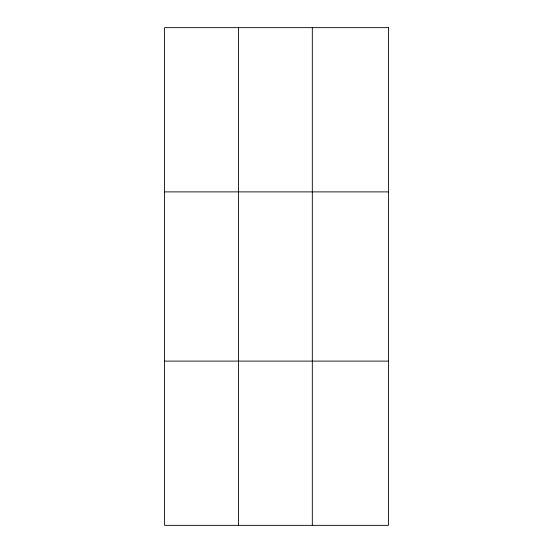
<?xml version="1.0" encoding="UTF-8"?>
<svg xmlns="http://www.w3.org/2000/svg" width="553" height="553" viewBox="0 0 553 553"><rect width="100%" height="100%" fill="white"/><g stroke="black" fill="none" stroke-linecap="round" stroke-linejoin="round"><path stroke-width="0.83" d="M238.44 525.35L238.44 27.65M312.321 525.35L312.321 27.65M164.566 191.891L388.434 191.891M164.566 361.109L388.434 361.109M388.434 27.65L388.434 525.35L164.566 525.35L164.566 27.65L388.434 27.65"/></g></svg>
